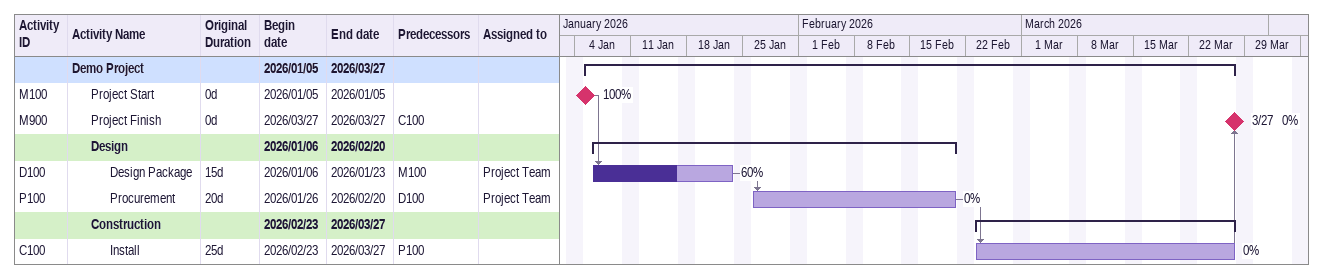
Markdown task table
| ID | Level | Task | Original duration | Start | Finish | Predecessors | Resources | % complete |
|---|---|---|---|---|---|---|---|---|
|  | 1 | **Demo Project** |  | 2026-01-05 | 2026-03-27 |  |  |  |
| M100 | 2 | Project Start | 0d | 2026-01-05 | 2026-01-05 |  |  | 100 |
| M900 | 2 | Project Finish | 0d | 2026-03-27 | 2026-03-27 | C100 |  | 0 |
|  | 2 | **Design** |  | 2026-01-06 | 2026-02-20 |  |  |  |
| D100 | 3 | Design Package | 15d | 2026-01-06 | 2026-01-23 | M100 | Project Team | 60 |
| P100 | 3 | Procurement | 20d | 2026-01-26 | 2026-02-20 | D100 | Project Team | 0 |
|  | 2 | **Construction** |  | 2026-02-23 | 2026-03-27 |  |  |  |
| C100 | 3 | Install | 25d | 2026-02-23 | 2026-03-27 | P100 |  | 0 |
